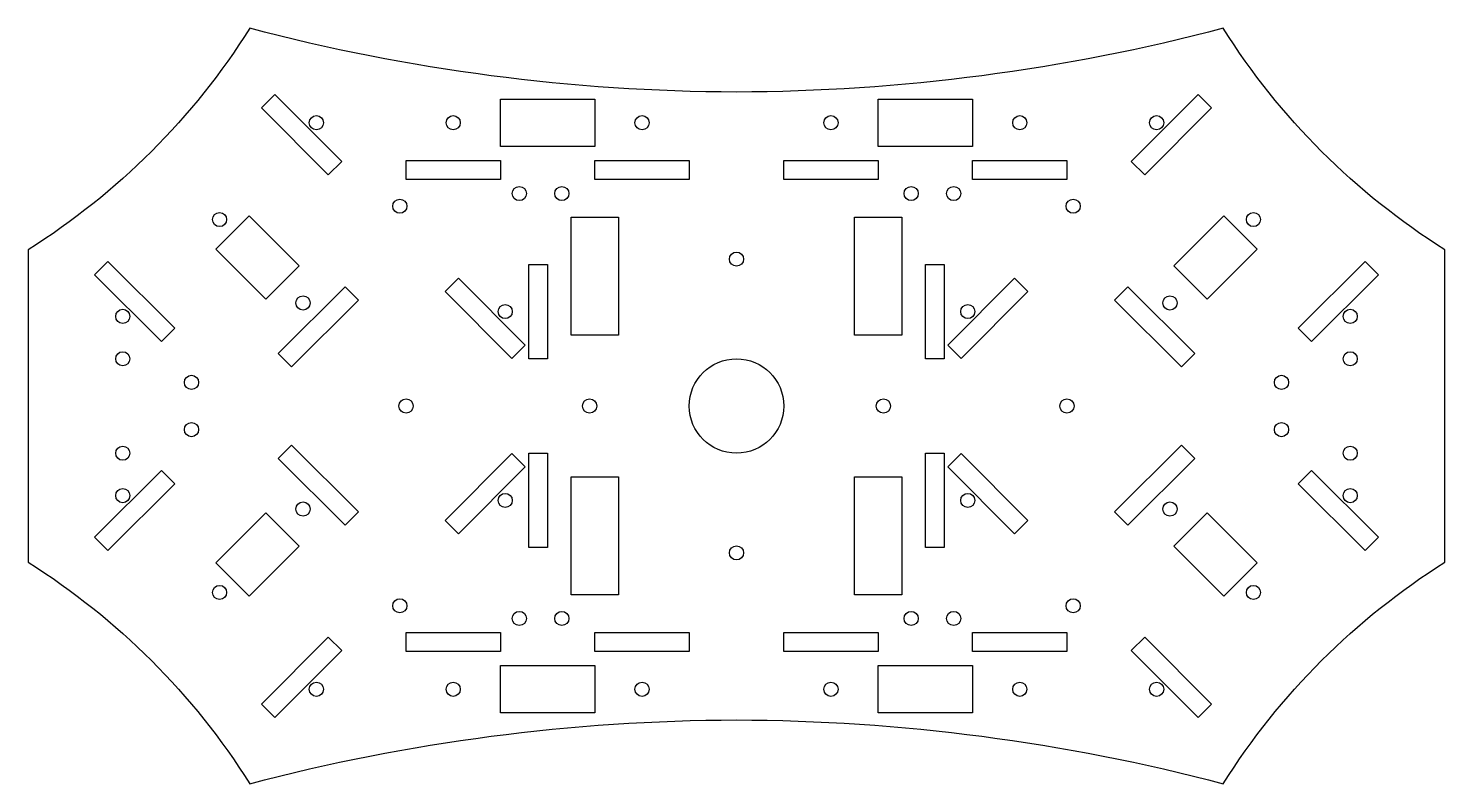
# Model space of a CAD drawing. Header units: millimetres. Extents: x -75 to 225, y -40 to 120.
import ezdxf

# ---------------------------------------------------------------- set-up
doc = ezdxf.new("R2010")
doc.units = ezdxf.units.MM

msp = doc.modelspace()

# ---------------------------------------------------------------- linework, layer by layer
msp.add_lwpolyline([(75, -26.5, -0.063793), (178.11, -40, -0.111894), (225, 6.89), (225, 73.11, -0.111894), (178.11, 120, -0.063793), (75, 106.5, -0.063793), (-28.11, 120, -0.111894), (-75, 73.11), (-75, 6.89, -0.111894), (-28.11, -40, -0.063793)], format="xyb", close=True)
for points in [[(-8.63, 91.81), (-11.46, 88.98), (-25.6, 103.13), (-22.77, 105.95)], [(45, 105), (45, 95), (25, 95), (25, 105)], [(105, 105), (125, 105), (125, 95), (105, 95)], [(158.63, 91.81), (172.77, 105.95), (175.6, 103.13), (161.46, 88.98)], [(25, 88), (5, 88), (5, 92), (25, 92)], [(65, 88), (45, 88), (45, 92), (65, 92)], [(85, 92), (105, 92), (105, 88), (85, 88)], [(145, 88), (125, 88), (125, 92), (145, 92)], [(-28.23, 80.31), (-17.63, 69.7), (-24.7, 62.63), (-35.31, 73.23)], [(50, 55), (40, 55), (40, 80), (50, 80)], [(110, 55), (100, 55), (100, 80), (110, 80)], [(174.7, 62.63), (167.63, 69.7), (178.23, 80.31), (185.31, 73.23)], [(-46.81, 53.63), (-60.95, 67.77), (-58.13, 70.6), (-43.98, 56.46)], [(35, 50), (31, 50), (31, 70), (35, 70)], [(119, 50), (115, 50), (115, 70), (119, 70)], [(193.98, 56.46), (208.13, 70.6), (210.95, 67.77), (196.81, 53.63)], [(13.29, 64.24), (16.12, 67.06), (30.26, 52.92), (27.43, 50.09)], [(136.71, 64.24), (122.57, 50.09), (119.74, 52.92), (133.88, 67.06)], [(-22.06, 51.12), (-7.92, 65.26), (-5.09, 62.43), (-19.24, 48.29)], [(155.09, 62.43), (157.92, 65.26), (172.06, 51.12), (169.24, 48.29)], [(-5.09, 17.57), (-7.92, 14.74), (-22.06, 28.88), (-19.24, 31.71)], [(31, 10), (31, 30), (35, 30), (35, 10)], [(119, 10), (115, 10), (115, 30), (119, 30)], [(172.06, 28.88), (157.92, 14.74), (155.09, 17.57), (169.24, 31.71)], [(13.29, 15.76), (27.43, 29.91), (30.26, 27.08), (16.12, 12.94)], [(119.74, 27.08), (122.57, 29.91), (136.71, 15.76), (133.88, 12.94)], [(-58.13, 9.4), (-60.95, 12.23), (-46.81, 26.37), (-43.98, 23.54)], [(40, 0), (40, 25), (50, 25), (50, 0)], [(100, 25), (110, 25), (110, 0), (100, 0)], [(196.81, 26.37), (210.95, 12.23), (208.13, 9.4), (193.98, 23.54)], [(-35.31, 6.77), (-24.7, 17.37), (-17.63, 10.3), (-28.23, -0.31)], [(167.63, 10.3), (174.7, 17.37), (185.31, 6.77), (178.23, -0.31)], [(-22.77, -25.95), (-25.6, -23.13), (-11.46, -8.98), (-8.63, -11.81)], [(5, -12), (5, -8), (25, -8), (25, -12)], [(45, -12), (45, -8), (65, -8), (65, -12)], [(85, -12), (85, -8), (105, -8), (105, -12)], [(125, -12), (125, -8), (145, -8), (145, -12)], [(161.46, -8.98), (175.6, -23.13), (172.77, -25.95), (158.63, -11.81)], [(105, -15), (125, -15), (125, -25), (105, -25)], [(25, -25), (25, -15), (45, -15), (45, -25)]]:
    msp.add_lwpolyline(points, close=True)
for centre, radius in [((-13.99, 100), 1.5), ((15, 100), 1.5), ((55, 100), 1.5), ((95, 100), 1.5), ((135, 100), 1.5), ((163.99, 100), 1.5), ((29, 85), 1.5), ((38, 85), 1.5), ((112, 85), 1.5), ((121, 85), 1.5), ((3.69, 82.32), 1.5), ((146.31, 82.32), 1.5), ((-34.49, 79.49), 1.5), ((184.49, 79.49), 1.5), ((75, 71.11), 1.5), ((-16.82, 61.82), 1.5), ((166.82, 61.82), 1.5), ((-55, 58.99), 1.5), ((26.01, 60), 1.5), ((123.99, 60), 1.5), ((205, 58.99), 1.5), ((-55, 50), 1.5), ((205, 50), 1.5), ((75, 40), 10), ((-40.44, 45), 1.5), ((190.44, 45), 1.5), ((5, 40), 1.5), ((43.89, 40), 1.5), ((106.11, 40), 1.5), ((145, 40), 1.5), ((-40.44, 35), 1.5), ((190.44, 35), 1.5), ((-55, 30), 1.5), ((205, 30), 1.5), ((-55, 21.01), 1.5), ((26.01, 20), 1.5), ((123.99, 20), 1.5), ((205, 21.01), 1.5), ((-16.82, 18.18), 1.5), ((166.82, 18.18), 1.5), ((75, 8.89), 1.5), ((-34.49, 0.51), 1.5), ((184.49, 0.51), 1.5), ((3.69, -2.32), 1.5), ((146.31, -2.32), 1.5), ((29, -5), 1.5), ((38, -5), 1.5), ((112, -5), 1.5), ((121, -5), 1.5), ((-13.99, -20), 1.5), ((15, -20), 1.5), ((55, -20), 1.5), ((95, -20), 1.5), ((135, -20), 1.5), ((163.99, -20), 1.5)]:
    msp.add_circle(centre, radius)

doc.saveas('drawing.dxf')
